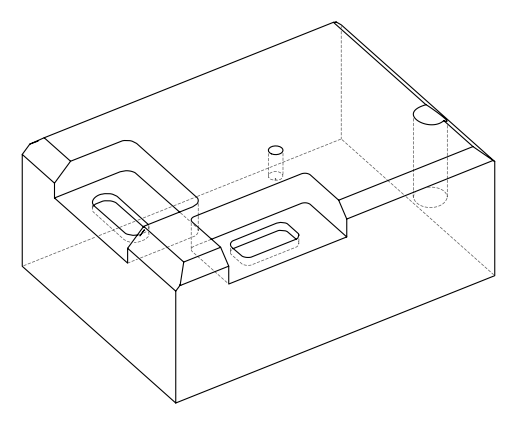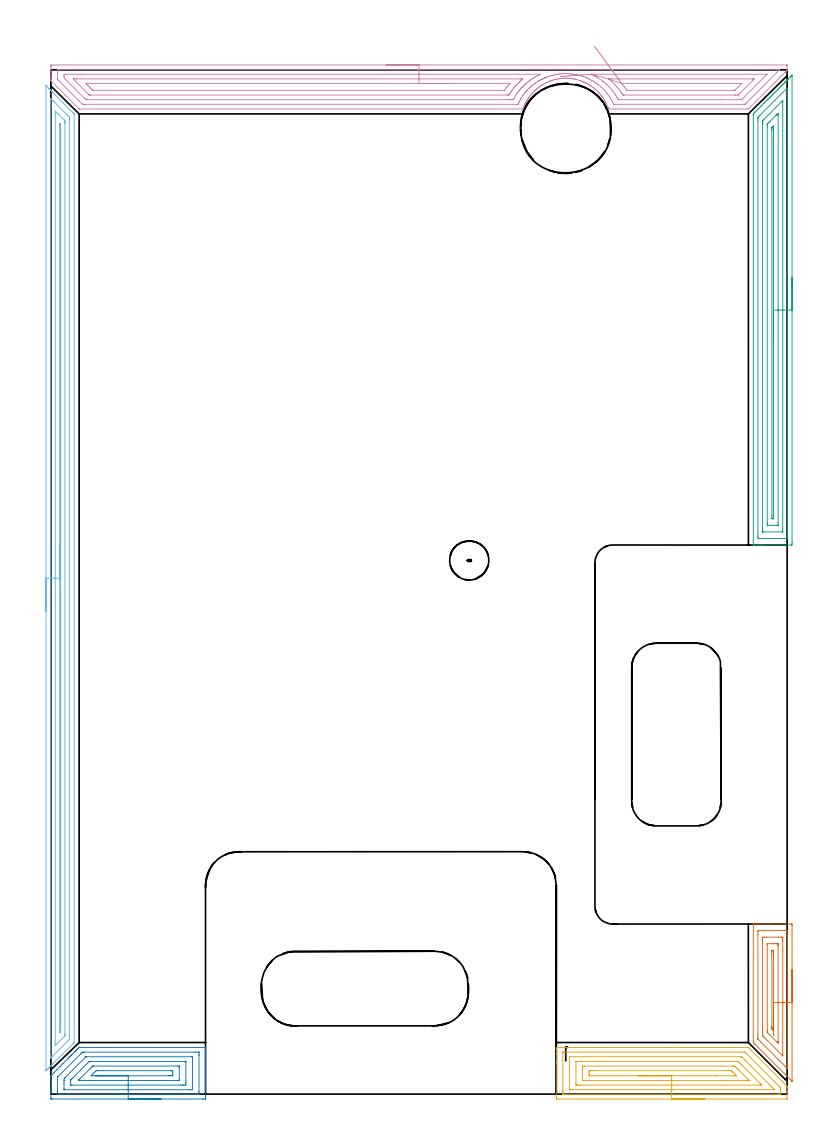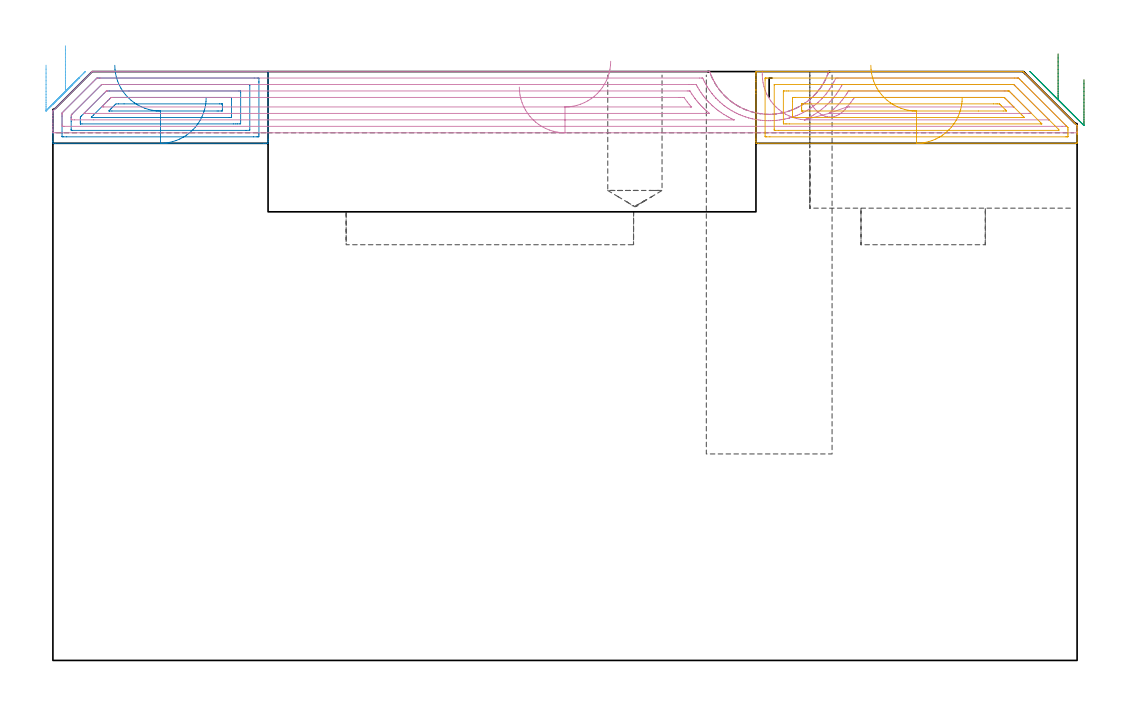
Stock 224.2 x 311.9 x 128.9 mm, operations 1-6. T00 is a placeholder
(PLAN: 13 operations, 6 tool changes, 103 min)
(1 AREA_MILL | FG_CHAMFER_SURFACE | UGT0205_001 | 1.87 min | 4033 mm3)
(2 AREA_MILL_1 | FG_CHAMFER_SURFACE_1 | UGT0205_001 | 2.42 min | 6709 mm3)
(3 AREA_MILL_2 | FG_CHAMFER_SURFACE_2 | UGT0205_001 | 5.68 min | 10524 mm3)
(4 AREA_MILL_3 | FG_CHAMFER_SURFACE_3 | UGT0205_001 | 8.7 min | 19474 mm3)
(5 AREA_MILL_4 | FG_CHAMFER_SURFACE_4 | UGT0205_001 | 3.44 min | 8775 mm3)
(6 AREA_MILL_5 | FG_CHAMFER_SURFACE_5 | UGT0205_001 | 9.48 min | 10672 mm3)
(7 MILL_RECTANGULAR_POCKET | POCKET_RECTANGULAR_STRAIGHT | NXT0201_012 | Follow Part, ap 4, ae 75% | 3.17 min | 50742 mm3)
(8 MILL_RECTANGULAR_POCKET_1 | POCKET_RECTANGULAR_STRAIGHT_1 | NXT0201_011 | Follow Part, ap 3, ae 75% | 6.2 min | 55540 mm3)
(9 MILL_SLOT | SLOT_PARTIAL_RECTANGULAR | NXT0201_013 | Follow Part, ap 2.5, ae 75% | 40.79 min | 156759 mm3)
(10 MILL_SLOT_1 | SLOT_PARTIAL_RECTANGULAR_1 | NXT0201_012 | Follow Part, ap 4, ae 75% | 17.89 min | 197712 mm3)
(11 MILL_BLIND_HOLE_FROM_SOLID_MATERIAL | STEP1POCKET | NXT0201_012 | Spiral | 3.18 min | 49029 mm3)
(12 SPOT_DRILL | STEP1POCKET_1 | NXT0321_9005460120000 | 0.03 min | 4 mm3)
(13 DRILL_BLIND_HOLE_INTO_CENTER | STEP1POCKET_1 | UGT0301_229 | 0.13 min | 3000 mm3)
(TOOL UGT0205_001 | Chamfer Mill 20 x 3 x 45 deg. | D20 FL50 Z2)
(TOOL NXT0201_012 | ENDMILL 16mm [2P460-1600-NA 1630] | D16 FL38 Z6)
(TOOL NXT0201_011 | ENDMILL 12mm [2P460-1200-NA 1630] | D12 FL38 Z6)
(TOOL NXT0201_013 | ENDMILL 10mm | D10 FL30 Z4)
(TOOL NXT0321_9005460120000 | NC Spot Drill, 142deg, 12mm, Carbide, Uncoated | D12 PA142 FL30 Z2)
(TOOL UGT0301_229 | Twist Drill 11.9 mm | D11.9 PA118 FL100 Z2)
(OP 1 AREA_MILL)
G17 G21 G94 G90
T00 M6
G54
G17 G0 G90 X225.7 Y37.85 S1061 M3
G43 Z138.9 H0
Z127.1
G94 G1 Y37.812 Z126.228 F250.
Y37.698 Z125.363
Y37.509 Z124.512
Y37.247 Z123.68
Y36.913 Z122.874
Y36.51 Z122.1
Y36.042 Z121.364
Y35.51 Z120.672
Y34.921 Z120.029
Y34.278 Z119.44
Y33.586 Z118.908
Y32.85 Z118.44
Y32.076 Z118.037
Y31.27 Z117.703
Y30.438 Z117.441
Y29.586 Z117.252
Y28.722 Z117.138
Y27.85 Z117.1
X225.699 Y4.066 Z117.101
X225.696 Y3.953 Z117.103
X225.691 Y3.912 Z117.105
X225.581 Y4.018 Z117.215
X225.494 Y4.105 Z117.304
X214.463 Y15.135 Z128.333
X214.235 Y15.365 Z128.565
X214.14 Y15.459 Z128.659
X213.98 Y15.621 Z128.817
X213.904 Y15.705 Z128.889
X213.9 Y15.903 Z128.9
Y51.743
X213.905 Y51.791 Z128.89
X213.914 Y51.794 Z128.881
X214.046 Y51.8 Z128.753
X218.137 Z124.662
X218.911 Z123.883
X225.137 Z117.659
X225.527 Y51.797 Z117.269
X225.691 Y51.79 Z117.105
X225.699 Y51.626 Z117.099
X225.7 Y51.3 Z117.1
Y27.85
X224.286 Z118.514
X224.285 Y7.863 Z118.515
X224.282 Y7.787 Z118.518
X224.281 Y7.775 Z118.519
X224.28 Y7.774 Z118.52
X224.268 Y7.784 Z118.532
X224.247 Y7.803 Z118.553
X216.146 Y15.904 Z126.654
X215.353 Y16.709 Z127.447
X215.321 Y16.755 Z127.479
X215.318 Y16.789 Z127.482
X215.316 Y16.825 Z127.484
X215.314 Y17.674 Z127.486
Y48.684
X215.318 Y49.53 Z127.482
X215.32 Y49.563 Z127.48
X215.353 Y49.79 Z127.447
X215.973 Y49.798 Z126.827
X219.974 Y49.8 Z122.826
X223.087 Z119.713
X223.358 Y49.799 Z119.442
X223.98 Y49.796 Z118.82
X224.247 Y49.79 Z118.553
X224.28 Y49.53 Z118.52
X224.283 Y49.495 Z118.517
X224.286 Y48.645 Z118.514
Y48.607
Y27.85
X222.872 Z119.928
X222.871 Y11.829 Z119.929
X222.87 Y11.722 Z119.93
X222.867 Y11.653 Z119.933
X222.866 Y11.647 Z119.934
X222.853 Y11.656 Z119.947
X222.807 Y11.698 Z119.993
X222.468 Y12.031 Z120.332
X217.71 Y16.789 Z125.09
X217.132 Y17.369 Z125.668
X216.832 Y17.674 Z125.968
X216.735 Y17.779 Z126.065
X216.733 Y17.874 Z126.067
X216.73 Y18.073 Z126.07
X216.729 Y18.558 Z126.071
X216.728 Y18.96 Z126.072
X216.729 Y46.392 Z126.071
Y46.876
X216.731 Y47.274 Z126.069
X216.735 Y47.76 Z126.065
X217.095 Y47.797 Z125.705
X217.132 Y47.798 Z125.668
X217.981 Y47.8 Z124.819
X221.539 Z121.261
X222.43 Y47.799 Z120.37
X222.468 Y47.796 Z120.332
X222.865 Y47.76 Z119.935
X222.868 Y47.362 Z119.932
X222.871 Y46.876 Z119.929
Y46.474
X222.872 Y27.85 Z119.928
X221.457 Z121.343
Y16.025
X221.456 Y15.904 Z121.344
X221.45 Y15.626 Z121.35
X221.446 Y15.514 Z121.354
X221.375 Y15.582 Z121.425
X221.046 Y15.904 Z121.754
X218.911 Y18.038 Z123.889
X218.392 Y18.558 Z124.408
X218.221 Y18.736 Z124.579
X218.161 Y18.799 Z124.639
X218.15 Y18.847 Z124.65
X218.148 Y18.941 Z124.652
X218.143 Y19.322 Z124.657
Y45.488
X218.145 Y45.679 Z124.655
X218.148 Y45.773 Z124.652
X218.149 Y45.789 Z124.651
X218.167 Y45.792 Z124.633
X218.215 Y45.798 Z124.585
X219.8 Y45.8 Z123.
X220.689 Z122.111
X220.882 Y45.799 Z121.918
X221.415 Y45.792 Z121.385
X221.443 Y45.79 Z121.357
X221.451 Y45.769 Z121.349
X221.453 Y45.693 Z121.347
X221.456 Y45.538 Z121.344
X221.457 Y45.227 Z121.343
Y45.106
Y27.85
X220.043 Z122.757
Y20.087
X220.041 Y19.443 Z122.759
X220.039 Y19.388 Z122.761
X220.038 Y19.38 Z122.762
X219.962 Y19.443 Z122.838
X219.8 Y19.602 Z123.
X219.62 Y19.787 Z123.18
X219.577 Y19.833 Z123.223
X219.564 Y19.869 Z123.236
X219.562 Y19.925 Z123.238
X219.559 Y20.086 Z123.241
X219.557 Y20.328 Z123.243
Y20.57
Y42.693
X219.561 Y43.336 Z123.239
X219.564 Y43.571 Z123.236
X219.573 Y43.79 Z123.227
X219.8 Y43.795 Z123.
X219.955 Z122.845
X220.011 Y43.792 Z122.789
X220.036 Y43.788 Z122.764
X220.038 Y43.739 Z122.762
X220.041 Y43.578 Z122.759
X220.043 Y43.336 Z122.757
Y43.094
Y27.85
Y26.978 Z122.795
Y26.114 Z122.909
Y25.262 Z123.098
Y24.43 Z123.36
Y23.624 Z123.694
Y22.85 Z124.097
Y22.114 Z124.565
Y21.422 Z125.096
Y20.779 Z125.686
Y20.19 Z126.329
Y19.658 Z127.021
Y19.19 Z127.757
Y18.787 Z128.531
Y18.453 Z129.337
Y18.191 Z130.169
Y18.002 Z131.02
Y17.888 Z131.885
Y17.85 Z132.757
G0 Z138.9
M5
M2
(OP 2 AREA_MILL_1)
G17 G21 G94 G90
T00 M6
G54
G17 G0 G90 X33.55 Y-1.5 S1061 M3
G43 Z138.9 H0
Z123.2
G94 G1 X33.512 Z122.328 F250.
X33.398 Z121.464
X33.209 Z120.612
X32.947 Z119.78
X32.613 Z118.974
X32.21 Z118.2
X31.742 Z117.464
X31.21 Z116.772
X30.621 Z116.129
X29.978 Z115.54
X29.286 Z115.009
X28.55 Z114.54
X27.776 Z114.137
X26.97 Z113.803
X26.138 Z113.541
X25.286 Z113.352
X24.422 Z113.238
X23.55 Z113.2
X0.515
X0.124 Y-1.494 Z113.202
X0.009 Y-1.491 Z113.205
X0. Y-1.107 Z113.588
Y0.648 Z115.341
Y1.383 Z116.081
Y1.525 Z116.223
Y5.331 Z120.029
X0.002 Y5.473 Z120.171
X0.004 Y5.593 Z120.291
X0.072 Y5.668 Z120.368
X0.275 Y5.875 Z120.575
X0.311 Y5.911 Z120.611
X0.958 Y6.558 Z121.257
X1.844 Y7.444 Z122.143
X2.73 Y8.33 Z123.029
X3.616 Y9.216 Z123.915
X5.282 Y10.883 Z125.581
X5.388 Y10.989 Z125.686
X5.716 Y11.316 Z126.016
X5.939 Y11.539 Z126.238
X6.159 Y11.76 Z126.458
X6.274 Y11.875 Z126.572
X6.451 Y12.052 Z126.75
X7.16 Y12.76 Z127.458
X7.327 Y12.93 Z127.624
X7.494 Y13.095 Z127.793
X7.603 Y13.203 Z127.901
X7.766 Y13.368 Z128.063
X7.929 Y13.53 Z128.227
X8.046 Y13.646 Z128.344
X8.205 Y13.807 Z128.502
X8.488 Y14.088 Z128.785
X8.598 Y14.195 Z128.891
X9.374 Y14.2 Z128.9
X47.028
X47.09 Y14.194 Z128.892
X47.1 Y14.073 Z128.771
Y10.156 Z124.854
Y9.42 Z124.114
Y-0.598 Z114.098
X47.095 Y-1.107 Z113.589
X47.091 Y-1.491 Z113.205
X46.977 Y-1.494 Z113.203
X46.585 Y-1.499 Z113.201
X46.188 Y-1.5 Z113.2
X23.55
Y-0.086 Z114.614
X3.027
X2.287 Y-0.083 Z114.617
X2.137 Y-0.081 Z114.619
X2.01 Y-0.076 Z114.624
X2.006 Y-0.038 Z114.662
X2.002 Y0.052 Z114.752
X2. Y0.648 Z115.348
Y0.931 Z115.631
X2.002 Y4.439 Z119.139
X2.01 Y5.034 Z119.734
X2.027 Y5.165 Z119.865
X2.088 Y5.231 Z119.931
X2.287 Y5.436 Z120.136
X9.137 Y12.287 Z126.987
X9.374 Y12.523 Z127.223
X9.582 Y12.724 Z127.424
X9.629 Y12.767 Z127.467
X9.706 Y12.779 Z127.479
X9.89 Y12.781 Z127.481
X10.26 Y12.785 Z127.485
X44.073 Y12.786 Z127.486
X44.813 Y12.783 Z127.483
X44.963 Y12.781 Z127.481
X45.09 Y12.775 Z127.475
X45.094 Y12.738 Z127.438
X45.098 Y12.648 Z127.348
X45.1 Y12.052 Z126.752
Y11.768 Z126.468
X45.099 Y0.648 Z115.348
X45.098 Y0.366 Z115.066
X45.09 Y0.08 Z114.78
X45.081 Y-0.079 Z114.621
X44.998 Y-0.081 Z114.619
X44.813 Y-0.084 Z114.616
X44.668 Y-0.085 Z114.615
X43.927 Y-0.086 Z114.614
X23.55
Y1.328 Z116.028
X4.257 Y1.329 Z116.029
X4.059 Y1.33 Z116.03
X4.031 Y1.332 Z116.032
X4.02 Y1.334 Z116.034
X4.01 Y1.352 Z116.052
X4.003 Y1.467 Z116.167
X4.001 Y1.525 Z116.225
X4. Y1.583 Z116.283
Y3.337 Z118.037
X4.002 Y4.157 Z118.857
X4.003 Y4.212 Z118.912
X4.059 Y4.747 Z119.447
X4.199 Y4.895 Z119.595
X4.334 Y5.034 Z119.734
X10.475 Y11.175 Z125.875
X10.612 Y11.306 Z126.006
X10.663 Y11.352 Z126.052
X10.696 Y11.365 Z126.065
X10.75 Y11.367 Z126.067
X10.949 Y11.371 Z126.071
X42.843
X43.041 Y11.37 Z126.07
X43.069 Y11.368 Z126.068
X43.08 Y11.366 Z126.066
X43.09 Y11.348 Z126.048
X43.097 Y11.233 Z125.933
X43.099 Y11.175 Z125.875
Y1.468 Z116.168
X43.093 Y1.409 Z116.109
X43.082 Y1.335 Z116.035
X43.041 Y1.334 Z116.034
X42.353 Y1.329 Z116.029
X42.155
X23.55 Y1.328 Z116.028
Y2.743 Z117.443
X6.372
X6.061 Y2.745 Z117.445
X6.029 Y2.747 Z117.447
X6.013 Y2.749 Z117.449
X6.01 Y2.768 Z117.468
X6.005 Y2.882 Z117.582
X6. Y3.111 Z117.811
Y3.279 Z117.979
X6.003 Y3.986 Z118.686
X6.01 Y4.157 Z118.857
X6.019 Y4.242 Z118.942
X6.075 Y4.314 Z119.014
X6.178 Y4.423 Z119.123
X6.31 Y4.559 Z119.259
X6.717 Y4.968 Z119.668
X11.158 Y9.409 Z124.109
X11.601 Y9.848 Z124.548
X11.665 Y9.909 Z124.609
X11.704 Y9.943 Z124.643
X11.762 Y9.95 Z124.65
X12.032 Y9.954 Z124.654
X12.377 Y9.956 Z124.656
X16.652 Y9.957 Z124.657
X40.728
X41.039 Y9.955 Z124.655
X41.071 Y9.953 Z124.653
X41.087 Y9.951 Z124.651
X41.09 Y9.932 Z124.632
X41.095 Y9.818 Z124.518
X41.1 Y9.589 Z124.289
Y3.447 Z118.147
X41.09 Y2.754 Z117.454
X40.919 Y2.75 Z117.45
X40.383 Y2.745 Z117.445
X40.039 Y2.743 Z117.443
X39.498
X23.55
Y4.157 Z118.857
X8.488
X8.401 Y4.191 Z118.891
X8.424 Y4.22 Z118.92
X8.459 Y4.259 Z118.959
X8.488 Y4.29 Z118.99
X8.862 Y4.664 Z119.364
X12.032 Y7.834 Z122.534
X12.39 Y8.189 Z122.889
X12.569 Y8.364 Z123.064
X12.713 Y8.503 Z123.203
X12.757 Y8.536 Z123.236
X12.808 Y8.539 Z123.239
X12.918 Y8.543 Z123.243
X38.612
X39.053 Y8.536 Z123.236
X39.091 Y8.528 Z123.228
X39.095 Y8.492 Z123.192
X39.098 Y8.442 Z123.142
X39.099 Y8.393 Z123.093
X39.1 Y8.06 Z122.76
Y4.55 Z119.25
X39.099 Y4.389 Z119.089
X39.096 Y4.26 Z118.96
X39.09 Y4.175 Z118.875
X39.087 Y4.163 Z118.863
X39.081 Y4.161 Z118.861
X39.054 Y4.159 Z118.859
X38.612 Y4.157 Z118.857
X23.55
Y5.571 Z120.271
X12.918
X12.374 Y5.573 Z120.273
X12.316 Y5.574 Z120.274
X12.264 Y5.577 Z120.277
X12.303 Y5.643 Z120.343
X12.563 Y5.911 Z120.611
X12.738 Y6.09 Z120.79
X12.918 Y6.271 Z120.971
X13.179 Y6.53 Z121.23
X13.441 Y6.789 Z121.489
X13.625 Y6.966 Z121.666
X13.804 Y7.122 Z121.822
X14.349 Y7.127 Z121.827
X15.576 Y7.129 Z121.829
X36.496
X36.84 Y7.127 Z121.827
X36.954 Y7.125 Z121.825
X37.044 Y7.122 Z121.822
X37.09 Y7.114 Z121.814
X37.093 Y7.046 Z121.746
X37.097 Y6.789 Z121.489
X37.1 Y6.531 Z121.231
X37.098 Y5.911 Z120.611
X37.095 Y5.659 Z120.359
X37.088 Y5.578 Z120.278
X37.011 Y5.576 Z120.276
X36.84 Y5.574 Z120.274
X36.297 Y5.571 Z120.271
X35.954
X23.55
X22.678 Z120.309
X21.814 Z120.423
X20.962 Z120.612
X20.13 Z120.874
X19.324 Z121.208
X18.55 Z121.611
X17.814 Z122.08
X17.122 Z122.611
X16.479 Z123.2
X15.89 Z123.843
X15.358 Z124.535
X14.89 Z125.271
X14.487 Z126.045
X14.153 Z126.851
X13.891 Z127.683
X13.702 Z128.535
X13.588 Z129.4
X13.55 Z130.271
G0 Z138.9
M5
M2
(OP 3 AREA_MILL_2)
G17 G21 G94 G90
T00 M6
G54
G17 G0 G90 X225.7 Y248.75 S1061 M3
G43 Z138.9 H0
Z127.1
G94 G1 Y248.712 Z126.228 F250.
Y248.598 Z125.363
Y248.409 Z124.512
Y248.147 Z123.68
Y247.813 Z122.874
Y247.41 Z122.1
Y246.942 Z121.364
Y246.41 Z120.672
Y245.821 Z120.029
Y245.178 Z119.44
Y244.486 Z118.908
Y243.75 Z118.44
Y242.976 Z118.037
Y242.17 Z117.703
Y241.338 Z117.441
Y240.486 Z117.252
Y239.622 Z117.138
Y238.75 Z117.1
Y167.805
X225.697 Y167.475 Z117.101
X225.692 Y167.21 Z117.106
X225.424 Y167.2 Z117.374
X217.132 Z125.662
X216.558 Z126.239
X216.242 Z126.554
X215.669 Z127.128
X215.353 Z127.442
X214.721 Z128.078
X214.3 Z128.499
X213.942 Z128.849
X213.902 Y167.209 Z128.888
X213.9 Y167.358 Z128.9
Y298.094
X213.906 Y298.502 Z128.892
X213.995 Y298.596 Z128.803
X214.463 Y299.065 Z128.333
X214.684 Y299.284 Z128.116
X215.353 Y299.954 Z127.444
X215.571 Y300.171 Z127.229
X216.242 Y300.844 Z126.554
X216.452 Y301.051 Z126.348
X217.132 Y301.733 Z125.665
X217.332 Y301.932 Z125.468
X217.361 Y301.961 Z125.439
X218.021 Y302.623 Z124.775
X218.086 Y302.686 Z124.713
X218.253 Y302.854 Z124.546
X218.318 Y302.919 Z124.479
X218.381 Y302.982 Z124.418
X218.551 Y303.151 Z124.248
X218.614 Y303.216 Z124.182
X218.677 Y303.277 Z124.122
X218.848 Y303.449 Z123.951
X218.911 Y303.512 Z123.886
X218.972 Y303.573 Z123.827
X219.146 Y303.746 Z123.653
X219.207 Y303.809 Z123.59
X219.268 Y303.868 Z123.531
X219.443 Y304.044 Z123.356
X219.504 Y304.105 Z123.293
X219.564 Y304.164 Z123.235
X219.741 Y304.341 Z123.058
X219.8 Y304.401 Z122.997
X219.859 Y304.459 Z122.94
X220.038 Y304.638 Z122.761
X220.096 Y304.698 Z122.7
X220.155 Y304.755 Z122.644
X220.336 Y304.936 Z122.463
X220.393 Y304.994 Z122.404
X220.45 Y305.05 Z122.349
X220.633 Y305.233 Z122.166
X220.689 Y305.291 Z122.107
X220.746 Y305.346 Z122.053
X220.93 Y305.531 Z121.869
X220.986 Y305.587 Z121.811
X221.041 Y305.641 Z121.758
X221.228 Y305.828 Z121.571
X221.282 Y305.884 Z121.514
X221.337 Y305.937 Z121.462
X221.525 Y306.126 Z121.274
X221.579 Y306.18 Z121.218
X221.632 Y306.232 Z121.167
X221.823 Y306.423 Z120.976
X221.875 Y306.477 Z120.922
X221.928 Y306.528 Z120.871
X222.12 Y306.721 Z120.679
X222.172 Y306.773 Z120.625
X222.223 Y306.823 Z120.576
X222.418 Y307.018 Z120.381
X222.468 Y307.07 Z120.329
X222.519 Y307.119 Z120.28
X222.715 Y307.316 Z120.084
X222.765 Y307.366 Z120.032
X222.814 Y307.415 Z119.985
X223.013 Y307.613 Z119.786
X223.061 Y307.663 Z119.736
X223.11 Y307.71 Z119.689
X223.31 Y307.911 Z119.489
X223.358 Y307.959 Z119.439
X223.405 Y308.006 Z119.394
X223.608 Y308.208 Z119.191
X223.654 Y308.256 Z119.143
X223.701 Y308.301 Z119.098
X223.905 Y308.505 Z118.894
X223.951 Y308.552 Z118.846
X223.996 Y308.597 Z118.803
X224.203 Y308.803 Z118.596
X224.247 Y308.848 Z118.55
X224.292 Y308.892 Z118.507
X224.5 Y309.1 Z118.299
X224.544 Y309.145 Z118.254
X224.587 Y309.188 Z118.212
X225.137 Y309.738 Z117.661
X225.259 Y309.859 Z117.541
X225.393 Y309.993 Z117.407
X225.581 Y310.183 Z117.216
X225.69 Y310.29 Z117.108
X225.696 Y310.292 Z117.101
X225.699 Y310.29 Z117.099
X225.7 Y310.072 Z117.1
Y238.75
X224.286 Z118.514
Y170.443
X224.283 Y169.589 Z118.517
X224.282 Y169.555 Z118.518
X224.247 Y169.21 Z118.553
X223.744 Y169.202 Z119.056
X223.358 Y169.201 Z119.442
X222.856 Y169.2 Z119.944
X216.242 Y169.201 Z126.558
X215.738 Y169.203 Z127.062
X215.353 Y169.21 Z127.447
X215.319 Y169.589 Z127.481
X215.317 Y169.626 Z127.483
X215.314 Y170.482 Z127.486
Y296.348
X215.318 Y297.202 Z127.482
X215.319 Y297.235 Z127.481
X215.353 Y297.491 Z127.447
X215.651 Y297.795 Z127.149
X215.944 Y298.094 Z126.856
X223.977 Y306.126 Z118.823
X224.114 Y306.259 Z118.686
X224.247 Y306.385 Z118.553
X224.28 Y306.126 Z118.52
X224.283 Y306.09 Z118.517
X224.286 Y305.233 Z118.514
Y305.195
Y238.75
X222.872 Z119.928
X222.871 Y171.862 Z119.929
X222.87 Y171.374 Z119.93
X222.868 Y171.273 Z119.932
X222.865 Y171.225 Z119.935
X222.86 Y171.21 Z119.94
X222.815 Y171.207 Z119.985
X222.641 Y171.201 Z120.159
X216.958 Z125.842
X216.842 Y171.203 Z125.958
X216.75 Y171.209 Z126.05
X216.734 Y171.213 Z126.066
X216.732 Y171.218 Z126.068
X216.73 Y171.239 Z126.07
X216.729 Y171.374 Z126.071
X216.728 Y171.779 Z126.072
X216.729 Y295.417 Z126.071
X216.73 Y295.82 Z126.07
X216.734 Y296.309 Z126.066
X216.735 Y296.406 Z126.065
X216.788 Y296.477 Z126.012
X216.874 Y296.568 Z125.926
X217.132 Y296.831 Z125.668
X222.662 Y302.362 Z120.138
X222.857 Y302.556 Z119.943
X222.861 Z119.939
X222.865 Z119.935
X222.869 Y302.31 Z119.931
X222.871 Y302.153 Z119.929
X222.872 Y293.446 Z119.928
Y238.75
X221.457 Z121.343
Y174.051
X221.455 Y173.283 Z121.345
X221.453 Y173.231 Z121.347
X221.451 Y173.211 Z121.349
X221.431 Y173.209 Z121.369
X221.326 Y173.204 Z121.474
X221.114 Y173.201 Z121.686
X218.47 Z124.33
X218.27 Y173.203 Z124.53
X218.171 Y173.208 Z124.629
X218.151 Y173.21 Z124.649
X218.148 Y173.223 Z124.652
X218.146 Y173.261 Z124.654
X218.143 Y173.929 Z124.657
Y174.051
Y294.525
X218.145 Y295.293 Z124.655
X218.147 Y295.355 Z124.653
X218.149 Y295.382 Z124.651
X218.176 Y295.417 Z124.624
X218.54 Y295.789 Z124.26
X218.911 Y296.162 Z123.889
X218.984 Y296.236 Z123.816
X220.766 Y298.017 Z122.034
X220.843 Y298.094 Z121.957
X220.938 Y298.186 Z121.862
X221.218 Y298.457 Z121.582
X221.451 Y298.648 Z121.349
X221.456 Y298.217 Z121.344
X221.457 Y298.094 Z121.343
Y238.75
X220.043 Z122.757
Y175.836
X220.041 Y175.594 Z122.759
X220.036 Y175.349 Z122.764
X220.031 Y175.21 Z122.769
X219.958 Y175.207 Z122.842
X219.8 Y175.206 Z123.
X219.59 Y175.21 Z123.21
X219.564 Y175.22 Z123.236
X219.561 Y175.3 Z123.239
X219.558 Y175.43 Z123.242
X219.557 Y176.08 Z123.243
Y293.632
X219.558 Y293.875 Z123.242
X219.563 Y294.2 Z123.237
X219.567 Y294.357 Z123.233
X219.724 Y294.525 Z123.076
X219.762 Y294.563 Z123.038
X219.8 Y294.602 Z123.
X219.839 Y294.639 Z122.961
X219.917 Y294.712 Z122.883
X220.037 Y294.82 Z122.763
X220.039 Y294.768 Z122.761
X220.042 Y294.525 Z122.758
X220.043 Y294.281 Z122.757
Y293.632
Y238.75
Y237.878 Z122.795
Y237.014 Z122.909
Y236.162 Z123.098
Y235.33 Z123.36
Y234.524 Z123.694
Y233.75 Z124.097
Y233.014 Z124.565
Y232.322 Z125.096
Y231.679 Z125.686
Y231.09 Z126.329
Y230.559 Z127.021
Y230.09 Z127.757
Y229.687 Z128.531
Y229.353 Z129.337
Y229.091 Z130.169
Y228.902 Z131.02
Y228.788 Z131.885
Y228.75 Z132.757
G0 Z138.9
M5
M2
(OP 4 AREA_MILL_3)
G17 G21 G94 G90
T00 M6
G54
G17 G0 G90 X102.1 Y313.4 S1061 M3
G43 Z138.9 H0
Z125.5
G94 G1 X102.138 Z124.628 F250.
X102.252 Z123.764
X102.441 Z122.912
X102.703 Z122.08
X103.037 Z121.274
X103.44 Z120.5
X103.908 Z119.764
X104.44 Z119.072
X105.029 Z118.429
X105.672 Z117.84
X106.364 Z117.309
X107.1 Z116.84
X107.874 Z116.437
X108.68 Z116.103
X109.512 Z115.841
X110.364 Z115.652
X111.228 Z115.538
X112.1 Z115.5
X224.047
X224.144 Y313.396 Z115.504
X224.19 Y313.393 Z115.506
X224.2 Y313.173 Z115.726
Y311.801 Z117.098
X224.195 Y311.795 Z117.105
X224.173 Y311.773 Z117.127
X223.97 Y311.568 Z117.328
X223.601 Y311.2 Z117.699
X212.87 Y300.47 Z128.43
X212.497 Y300.098 Z128.799
X212.401 Y300.006 Z128.892
X212.005 Y300. Z128.9
X170.08
X169.835 Y300.004 Z128.89
X169.766 Y300.173 Z128.725
X169.701 Y300.348 Z128.551
X169.642 Y300.495 Z128.405
X169.52 Y300.798 Z128.102
X169.142 Y301.658 Z127.24
X169.047 Y301.831 Z127.065
X168.951 Y302.008 Z126.891
X168.891 Y302.117 Z126.782
X168.742 Y302.388 Z126.511
X168.649 Y302.559 Z126.34
X168.251 Y303.206 Z125.693
X168.093 Y303.439 Z125.46
X167.768 Y303.883 Z125.016
X167.702 Y303.967 Z124.931
X167.641 Y304.044 Z124.852
X167.56 Y304.15 Z124.75
X167.429 Y304.319 Z124.58
X167.404 Y304.348 Z124.551
X167.36 Y304.402 Z124.496
X167.284 Y304.487 Z124.409
X167.004 Y304.805 Z124.094
X166.889 Y304.93 Z123.969
X166.639 Y305.2 Z123.7
X166.469 Y305.372 Z123.526
X166.128 Y305.693 Z123.204
X166.088 Y305.731 Z123.167
X165.698 Y306.08 Z122.819
X165.62 Y306.145 Z122.755
X165.577 Y306.181 Z122.718
X165.135 Y306.525 Z122.372
X164.686 Y306.86 Z122.039
X164.541 Y306.961 Z121.939
X164.487 Y306.995 Z121.904
X164.17 Y307.201 Z121.698
X163.836 Y307.406 Z121.491
X163.795 Y307.432 Z121.466
X163.39 Y307.66 Z121.235
X163.06 Y307.841 Z121.058
X162.849 Y307.943 Z120.956
X162.498 Y308.104 Z120.791
X162.459 Y308.123 Z120.774
X162.341 Y308.175 Z120.723
X162.149 Y308.259 Z120.64
X162.052 Y308.3 Z120.597
X162.012 Y308.317 Z120.58
X161.711 Y308.436 Z120.464
X161.568 Y308.491 Z120.408
X161.121 Y308.65 Z120.249
X160.9 Y308.721 Z120.178
X160.229 Y308.907 Z119.99
X160.001 Y308.964 Z119.935
X159.785 Y309.016 Z119.883
X159.568 Y309.06 Z119.839
X159.453 Y309.083 Z119.815
X159.376 Y309.098 Z119.797
X159.338 Y309.106 Z119.79
X158.893 Y309.183 Z119.715
X158.447 Y309.245 Z119.654
X158.239 Y309.267 Z119.632
X158.002 Y309.292 Z119.607
X157.874 Y309.302 Z119.597
X157.592 Y309.319 Z119.573
X157.556 Y309.322 Z119.571
X157.11 Y309.341 Z119.555
X157.068 Y309.342
X156.9 Y309.341 Z119.55
X156.8 Y309.343 Z119.549
X156.7 Z119.548
X156.553 Y309.345 Z119.552
X156.379 Y309.338 Z119.557
X156.275 Y309.333 Z119.559
X156.218 Y309.331 Z119.562
X155.773 Y309.305 Z119.592
X155.327 Y309.265 Z119.634
X155.069 Y309.233 Z119.666
X154.882 Y309.21 Z119.689
X154.436 Y309.14 Z119.759
X153.99 Y309.055 Z119.844
X153.544 Y308.954 Z119.946
X153.099 Y308.837 Z120.062
X152.853 Y308.765 Z120.134
X152.701 Y308.721 Z120.178
X152.208 Y308.552 Z120.343
X152.059 Y308.498 Z120.401
X151.985 Y308.47 Z120.429
X151.794 Y308.397 Z120.498
X151.761 Y308.384 Z120.511
X151.317 Y308.203 Z120.695
X150.902 Y308.015 Z120.883
X150.539 Y307.841 Z121.058
X150.456 Y307.796 Z121.102
X150.425 Y307.779 Z121.118
X149.977 Y307.53 Z121.368
X149.581 Y307.296 Z121.604
X149.534 Y307.268 Z121.632
X149.344 Y307.143 Z121.754
X149.267 Y307.093 Z121.805
X149.062 Y306.961 Z121.939
X148.643 Y306.664 Z122.236
X148.307 Y306.405 Z122.493
X148.269 Y306.376 Z122.522
X147.903 Y306.08 Z122.819
X147.78 Y305.974 Z122.926
X147.751 Y305.949 Z122.951
X147.608 Y305.815 Z123.081
X147.483 Y305.7 Z123.199
X147.405 Y305.629 Z123.271
X147.352 Y305.578 Z123.32
X147.292 Y305.52 Z123.376
X147.186 Y305.418 Z123.481
X147.089 Y305.324 Z123.575
X146.988 Y305.225 Z123.671
X146.96 Y305.198 Z123.698
X146.86 Y305.096 Z123.8
X146.511 Y304.712 Z124.187
X146.173 Y304.32 Z124.58
X145.969 Y304.065 Z124.835
X145.699 Y303.693 Z125.205
X145.514 Y303.439 Z125.46
X145.329 Y303.159 Z125.739
X145.078 Y302.781 Z126.118
X144.947 Y302.559 Z126.341
X144.749 Y302.187 Z126.712
X144.592 Y301.893 Z127.005
X144.56 Y301.831 Z127.065
X144.51 Y301.739 Z127.161
X144.477 Y301.678 Z127.221
X144.409 Y301.536 Z127.363
X144.34 Y301.389 Z127.507
X144.212 Y301.122 Z127.776
X144.186 Y301.068 Z127.831
X144.075 Y300.798 Z128.102
X144.005 Y300.616 Z128.284
X143.856 Y300.231 Z128.669
X143.816 Y300.12 Z128.78
X143.777 Y300.013 Z128.887
X143.769 Y300.003 Z128.897
X143.766 Y300. Z128.9
X8.627
X8.605 Y300.006 Z128.893
X8.59 Y300.011 Z128.888
X8.539 Y300.061 Z128.839
X0.065 Y308.534 Z120.363
X0.01 Y308.59 Z120.307
X0.001 Y308.815 Z120.08
X0. Y309.078 Z119.821
Y309.633 Z119.267
Y310.241 Z118.655
Y311.43 Z117.467
Y312.011 Z116.883
Y312.606 Z116.289
X0.003 Y312.896 Z115.999
X0.008 Y313.391 Z115.505
X0.098 Y313.394 Z115.503
X0.599 Y313.4 Z115.5
X112.1
Y311.986 Z116.914
X220.925
X221.759 Y311.985 Z116.915
X221.817 Y311.983 Z116.917
X221.848 Y311.98 Z116.92
X221.901 Y311.962 Z116.938
X221.886 Y311.942 Z116.958
X221.847 Y311.898 Z117.002
X221.817 Y311.867 Z117.033
X211.671 Y301.72 Z127.18
X211.484 Y301.535 Z127.365
X211.414 Y301.469 Z127.431
X211.372 Y301.433 Z127.467
X211.352 Y301.421 Z127.479
X211.329 Y301.419 Z127.481
X211.113 Y301.415 Z127.485
X211.087 Y301.414 Z127.486
X171.838 Y301.415 Z127.485
X171.413 Y301.421 Z127.479
X170.972 Y302.234 Z126.666
X170.924 Y302.322 Z126.578
X170.45 Y303.159 Z125.741
X170.08 Y303.767 Z125.133
X169.889 Y304.044 Z124.856
X169.398 Y304.721 Z124.179
X169.235 Y304.93 Z123.97
X169.188 Y304.988 Z123.912
X168.45 Y305.815 Z123.085
X168.296 Y305.98 Z122.92
X167.543 Y306.7 Z122.2
X167.404 Y306.825 Z122.075
X166.641 Y307.457 Z121.443
X166.512 Y307.554 Z121.346
X166.47 Y307.585 Z121.315
X165.974 Y307.938 Z120.962
X165.62 Y308.17 Z120.73
X165.141 Y308.47 Z120.43
X164.728 Y308.709 Z120.191
X164.19 Y309.004 Z119.896
X163.836 Y309.172 Z119.728
X163.435 Y309.356 Z119.544
X162.944 Y309.562 Z119.338
X162.596 Y309.702 Z119.198
X162.052 Y309.895 Z119.005
X161.718 Y310.004 Z118.896
X161.261 Y310.141 Z118.759
X161.202 Y310.157 Z118.743
X161.16 Y310.169 Z118.731
X160.893 Y310.241 Z118.659
X160.268 Y310.383 Z118.517
X160.085 Y310.422 Z118.478
X159.376 Y310.549 Z118.351
X159.013 Y310.601 Z118.299
X158.484 Y310.664 Z118.236
X158.015 Y310.707 Z118.193
X157.592 Y310.734 Z118.166
X157.078 Y310.751 Z118.149
X156.7 Y310.755 Z118.145
X156.194 Y310.743 Z118.157
X155.808 Y310.721 Z118.179
X155.358 Y310.687 Z118.213
X154.916 Y310.643 Z118.257
X154.555 Y310.599 Z118.301
X154.024 Y310.518 Z118.382
X153.788 Y310.475 Z118.425
X153.132 Y310.342 Z118.558
X153.048 Y310.324 Z118.576
X152.704 Y310.241 Z118.659
X152.338 Y310.144 Z118.756
X152.295 Y310.132 Z118.768
X152.24 Y310.115 Z118.785
X151.659 Y309.932 Z118.968
X151.526 Y309.888 Z119.012
X151.348 Y309.825 Z119.075
X151.005 Y309.696 Z119.204
X150.456 Y309.483 Z119.417
X150.365 Y309.446 Z119.454
X150.156 Y309.356 Z119.544
X149.751 Y309.17 Z119.73
X149.676 Y309.134 Z119.766
X149.564 Y309.079 Z119.821
X149.163 Y308.869 Z120.031
X148.672 Y308.599 Z120.301
X148.59 Y308.552 Z120.348
X148.454 Y308.47 Z120.43
X148.042 Y308.211 Z120.689
X147.78 Y308.041 Z120.859
X147.509 Y307.854 Z121.046
X147.13 Y307.585 Z121.315
X146.991 Y307.483 Z121.417
X146.954 Y307.454 Z121.446
X146.888 Y307.402 Z121.498
X146.501 Y307.084 Z121.816
X146.012 Y306.669 Z122.231
X145.996 Y306.654 Z122.246
X145.569 Y306.239 Z122.661
X145.136 Y305.815 Z123.085
X145.12 Y305.799 Z123.101
X145.104 Y305.781 Z123.119
X144.707 Y305.324 Z123.576
X144.368 Y304.93 Z123.97
X144.297 Y304.845 Z124.055
X144.212 Y304.737 Z124.163
X143.92 Y304.334 Z124.566
X143.715 Y304.044 Z124.856
X143.555 Y303.811 Z125.089
X143.32 Y303.459 Z125.441
X143.206 Y303.273 Z125.627
X143.141 Y303.159 Z125.741
X142.89 Y302.701 Z126.199
X142.662 Y302.274 Z126.626
X142.583 Y302.121 Z126.779
X142.428 Y301.807 Z127.093
X142.291 Y301.525 Z127.375
X142.253 Y301.454 Z127.446
X142.233 Y301.421 Z127.479
X142.185 Y301.42 Z127.48
X141.969 Y301.417 Z127.483
X141.536 Y301.414 Z127.486
X10.386
X9.953 Y301.418 Z127.482
X9.737 Y301.421 Z127.479
X9.632 Y301.43 Z127.47
X9.519 Y301.536 Z127.364
X8.776 Y302.274 Z126.626
X8.627 Y302.422 Z126.478
X2.58 Y308.47 Z120.43
X2.383 Y308.668 Z120.232
X2.046 Y309.016 Z119.884
X2.01 Y309.062 Z119.838
X2.006 Y309.128 Z119.772
X2.002 Y309.229 Z119.671
X2.001 Y309.356 Z119.544
X2. Y309.736 Z119.164
X2.002 Y311.504 Z117.396
X2.01 Y311.886 Z117.014
X2.014 Y311.979 Z116.921
X2.059 Y311.981 Z116.919
X2.167 Y311.984 Z116.916
X2.383 Y311.986 Z116.914
X2.409
X112.1
Y310.571 Z118.329
X148.998
X149.087 Y310.57 Z118.33
X149.115
X149.108 Y310.565 Z118.335
X148.59 Y310.323 Z118.577
X148.422 Y310.241 Z118.659
X148.002 Y310.021 Z118.879
X147.78 Y309.901 Z118.999
X147.431 Y309.702 Z119.198
X146.888 Y309.384 Z119.516
X146.871 Y309.373 Z119.527
X146.843 Y309.356 Z119.544
X146.336 Y309.018 Z119.882
X145.996 Y308.786 Z120.114
X145.812 Y308.653 Z120.247
X145.565 Y308.47 Z120.43
X145.307 Y308.269 Z120.631
X145.104 Y308.108 Z120.792
X144.82 Y307.867 Z121.033
X144.494 Y307.585 Z121.315
X144.346 Y307.452 Z121.448
X144.212 Y307.327 Z121.573
X143.894 Y307.016 Z121.884
X143.576 Y306.7 Z122.2
X143.451 Y306.571 Z122.329
X143.32 Y306.43 Z122.47
X143.032 Y306.101 Z122.799
X142.786 Y305.815 Z123.085
X142.625 Y305.62 Z123.28
X142.428 Y305.375 Z123.525
X142.239 Y305.117 Z123.783
X142.105 Y304.93 Z123.97
X141.873 Y304.596 Z124.304
X141.536 Y304.103 Z124.797
X141.513 Y304.067 Z124.833
X141.499 Y304.044 Z124.856
X141.188 Y303.504 Z125.396
X140.992 Y303.159 Z125.741
X140.866 Y302.939 Z125.961
X140.804 Y302.835 Z126.065
X140.644 Y302.834 Z126.066
X140.084 Y302.829 Z126.071
X139.752
X139.193 Y302.828 Z126.072
X11.303 Y302.829 Z126.071
X10.743 Y302.83 Z126.07
X10.704 Y302.833 Z126.067
X10.687 Y302.835 Z126.065
X10.64 Y302.871 Z126.029
X10.486 Y303.016 Z125.884
X10.411 Y303.088 Z125.812
X4.167 Y309.333 Z119.567
X4.146 Y309.356 Z119.544
X4.01 Y309.512 Z119.388
X4.003 Y310.241 Z118.659
Y310.403 Z118.497
X4.01 Y310.564 Z118.336
X4.167 Y310.566 Z118.334
X4.727 Y310.57 Z118.33
X8.945 Y310.572 Z118.328
X112.1 Y310.571 Z118.329
Y309.157 Z119.743
X142.905
X143.32 Y309.156 Z119.744
X143.523 Y309.154 Z119.746
X143.679 Y309.151 Z119.749
X143.612 Y309.066 Z119.834
X143.138 Y308.651 Z120.249
X142.935 Y308.47 Z120.43
X142.672 Y308.228 Z120.672
X142.428 Y307.999 Z120.901
X142.218 Y307.793 Z121.107
X142.012 Y307.585 Z121.315
X141.78 Y307.343 Z121.557
X141.536 Y307.081 Z121.819
X141.357 Y306.877 Z122.023
X141.205 Y306.7 Z122.2
X140.952 Y306.395 Z122.505
X140.644 Y306.016 Z122.884
X140.558 Y305.9 Z123.
X140.497 Y305.815 Z123.085
X140.19 Y305.38 Z123.52
X139.877 Y304.93 Z123.97
X139.827 Y304.855 Z124.045
X139.752 Y304.741 Z124.159
X139.484 Y304.31 Z124.59
X139.447 Y304.259 Z124.641
X139.438 Y304.249 Z124.651
X139.422 Y304.247 Z124.653
X139.379 Y304.244 Z124.656
X139.206 Y304.243 Z124.657
X138.86
X11.995
X11.823 Y304.245 Z124.655
X11.737 Y304.248 Z124.652
X11.719 Y304.249 Z124.651
X11.683 Y304.278 Z124.622
X11.597 Y304.359 Z124.541
X11.303 Y304.646 Z124.254
X7.478 Y308.47 Z120.43
X6.843 Y309.107 Z119.793
X6.814 Y309.142 Z119.758
X6.808 Y309.15 Z119.75
X6.843 Y309.152 Z119.748
X7.045 Y309.155 Z119.745
X7.735 Y309.157 Z119.743
X7.935
X112.1
Y307.743 Z121.157
X139.593
X139.644 Y307.742 Z121.158
X139.752 Y307.738 Z121.162
Y307.735 Z121.165
X139.682 Y307.655 Z121.245
X139.623 Y307.585 Z121.315
X139.278 Y307.17 Z121.73
X138.892 Y306.7 Z122.2
X138.878 Y306.682 Z122.218
X138.183 Y305.708 Z123.192
X138.155 Y305.674 Z123.226
X138.144 Y305.664 Z123.236
X138.123 Y305.661 Z123.239
X137.968 Y305.659 Z123.241
X137.235 Y305.657 Z123.243
X137.076
X13.087
X12.928 Y305.659 Z123.241
X12.822 Y305.662 Z123.238
X12.745 Y305.665 Z123.235
X12.714 Y305.693 Z123.207
X12.587 Y305.815 Z123.085
X12.195 Y306.203 Z122.697
X11.698 Y306.7 Z122.2
X11.303 Y307.097 Z121.803
X10.825 Y307.585 Z121.315
X10.685 Y307.736 Z121.164
X10.985 Y307.741 Z121.159
X11.145 Y307.742 Z121.158
X112.1 Y307.743 Z121.157
X112.972 Z121.195
X113.836 Z121.309
X114.688 Z121.498
X115.52 Z121.76
X116.326 Z122.094
X117.1 Z122.497
X117.836 Z122.965
X118.528 Z123.496
X119.171 Z124.086
X119.76 Z124.729
X120.292 Z125.421
X120.76 Z126.157
X121.163 Z126.931
X121.497 Z127.737
X121.759 Z128.569
X121.948 Z129.42
X122.062 Z130.285
X122.1 Z131.157
G0 X155.31 Y309.874 Z129.054
G1 X155.283 Y309.872 Z128.182
X155.331 Y309.875 Z127.311
X155.456 Y309.885 Z126.448
X155.654 Y309.9 Z125.599
X155.926 Y309.92 Z124.77
X156.269 Y309.946 Z123.968
X156.68 Y309.977 Z123.199
X157.157 Y310.013 Z122.469
X157.695 Y310.053 Z121.784
X158.29 Y310.098 Z121.148
X158.939 Y310.147 Z120.567
X159.636 Y310.199 Z120.044
X160.375 Y310.255 Z119.585
X161.151 Y310.313 Z119.191
X161.959 Y310.374 Z118.867
X162.792 Y310.437 Z118.615
X163.644 Y310.501 Z118.437
X164.507 Y310.566 Z118.334
X164.53 Y310.568 Z118.332
X164.574 Y310.57 Z118.33
X164.642 Y310.571 Z118.329
X164.728
X217.916
X217.974 Y310.57 Z118.33
X218.03 Y310.566 Z118.334
X218.053 Y310.564 Z118.336
X218.04 Y310.547 Z118.353
X218.017 Y310.518 Z118.382
X217.994 Y310.494 Z118.406
X217.742 Y310.241 Z118.659
X210.66 Y303.159 Z125.741
X210.44 Y302.942 Z125.958
X210.363 Y302.87 Z126.03
X210.335 Y302.846 Z126.054
X210.302 Y302.835 Z126.065
X210.221 Y302.834 Z126.066
X209.661 Y302.829 Z126.071
X204.38 Y302.828 Z126.072
X173.089 Y302.829 Z126.071
X172.923 Y302.831 Z126.069
X172.84 Y302.833 Z126.067
X172.805 Y302.835 Z126.065
X172.756 Y302.899 Z126.001
X172.609 Y303.159 Z125.741
X172.426 Y303.488 Z125.412
X172.088 Y304.044 Z124.856
X171.864 Y304.405 Z124.495
X171.491 Y304.93 Z123.97
X170.972 Y305.622 Z123.278
X170.809 Y305.815 Z123.085
X170.08 Y306.644 Z122.256
X170.025 Y306.7 Z122.2
X169.188 Y307.512 Z121.388
X169.106 Y307.585 Z121.315
X168.296 Y308.257 Z120.643
X168.026 Y308.47 Z120.43
X167.404 Y308.927 Z119.973
X166.749 Y309.356 Z119.544
X166.512 Y309.503 Z119.397
X166.137 Y309.728 Z119.172
X165.62 Y310.006 Z118.894
X165.167 Y310.241 Z118.659
X164.728 Y310.453 Z118.447
X164.644 Y310.495 Z118.405
X164.523 Y310.556 Z118.344
X164.507 Y310.566 Z118.334
X169.879 Y309.151 Z119.749
X169.935 Y309.153 Z119.747
X170.08 Y309.155 Z119.745
X170.281 Y309.157 Z119.743
X213.616
X213.789 Y309.156 Z119.744
X213.991 Y309.154 Z119.746
X214.166 Y309.151 Z119.749
X214.093 Y309.054 Z119.846
X213.922 Y308.876 Z120.024
X213.789 Y308.738 Z120.162
X209.981 Y304.93 Z123.97
X209.654 Y304.607 Z124.293
X209.329 Y304.287 Z124.613
X209.274 Y304.249 Z124.651
X209.228 Y304.247 Z124.653
X209.127 Y304.245 Z124.655
X208.437 Y304.243 Z124.657
X208.237
X174.54
X174.339 Y304.244 Z124.656
X174.22 Y304.247 Z124.653
X174.165 Y304.249 Z124.651
X174.109 Y304.327 Z124.573
X174.047 Y304.422 Z124.478
X173.865 Y304.715 Z124.185
X173.728 Y304.93 Z123.97
X173.648 Y305.052 Z123.848
X173.09 Y305.815 Z123.085
X172.756 Y306.259 Z122.641
X172.383 Y306.7 Z122.2
X171.864 Y307.286 Z121.614
X171.581 Y307.585 Z121.315
X170.972 Y308.179 Z120.721
X170.662 Y308.47 Z120.43
X170.08 Y308.968 Z119.932
X169.898 Y309.128 Z119.772
X169.879 Y309.151 Z119.749
X173.849 Y307.732 Z121.168
X173.904 Y307.736 Z121.164
X174.222 Y307.741 Z121.159
X174.382 Y307.743 Z121.157
X210.221
X210.301 Y307.741 Z121.159
X210.326 Y307.739 Z121.161
X210.328 Y307.738 Z121.162
X210.323 Y307.729 Z121.171
X210.296 Y307.696 Z121.204
X209.329 Y306.727 Z122.173
X208.417 Y305.815 Z123.085
X208.318 Y305.72 Z123.18
X208.275 Y305.681 Z123.219
X208.257 Y305.666 Z123.234
X208.181 Y305.664 Z123.236
X207.863 Y305.659 Z123.241
X207.703 Y305.657 Z123.243
X207.545
X176.324
X175.589 Y305.659 Z123.241
X175.513 Y305.661 Z123.239
X175.478 Y305.664 Z123.236
X175.432 Y305.706 Z123.194
X175.35 Y305.815 Z123.085
X175.131 Y306.114 Z122.786
X174.695 Y306.7 Z122.2
X174.54 Y306.902 Z121.998
X173.968 Y307.585 Z121.315
X173.901 Y307.665 Z121.235
X173.863 Y307.714 Z121.186
X173.849 Y307.732 Z121.168
X173.436 Y308.299 Z120.649
X172.997 Y308.901 Z120.194
X172.537 Y309.532 Z119.806
X172.058 Y310.188 Z119.487
X171.565 Y310.864 Z119.24
X171.061 Y311.555 Z119.067
X170.551 Y312.255 Z118.97
X170.037 Y312.96 Z118.948
X169.524 Y313.663 Z119.002
X169.015 Y314.36 Z119.132
X168.516 Y315.045 Z119.337
X168.028 Y315.714 Z119.614
X167.557 Y316.36 Z119.963
X167.106 Y316.979 Z120.38
X166.677 Y317.566 Z120.863
X166.275 Y318.117 Z121.406
X165.903 Y318.628 Z122.008
X165.562 Y319.094 Z122.662
G0 Z138.9
M5
M2
(OP 5 AREA_MILL_4)
G17 G21 G94 G90
T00 M6
G54
G17 G0 G90 X199.05 Y-1.5 S1061 M3
G43 Z138.9 H0
Z123.2
G94 G1 X199.012 Z122.328 F250.
X198.898 Z121.464
X198.709 Z120.612
X198.447 Z119.78
X198.113 Z118.974
X197.71 Z118.2
X197.241 Z117.464
X196.71 Z116.772
X196.121 Z116.129
X195.478 Z115.54
X194.786 Z115.008
X194.05 Z114.54
X193.276 Z114.137
X192.47 Z113.803
X191.638 Z113.541
X190.786 Z113.352
X189.922 Z113.238
X189.05 Z113.2
X154.436
X154.043 Y-1.495 Z113.202
X153.91 Y-1.491 Z113.205
X153.904 Y-1.107 Z113.589
X153.9 Y-0.577 Z114.12
Y9.42 Z124.115
Y10.114 Z124.812
Y10.298 Z124.995
Y12.052 Z126.749
Y12.419 Z127.118
Y13.44 Z128.139
Y13.807 Z128.505
Y14.036 Z128.734
X153.902 Y14.12 Z128.813
X153.91 Y14.197 Z128.889
X153.993 Y14.2 Z128.9
X212.126
X212.406 Y14.196 Z128.89
X212.569 Y14.031 Z128.73
X223.663 Y2.937 Z117.636
X224.199 Y2.401 Z117.099
X224.2 Y2.036 Z116.734
Y1.014 Z115.713
Y0.648 Z115.344
Y0.464 Z115.161
Y-1.29 Z113.408
X224.198 Y-1.491 Z113.205
X223.908 Y-1.5 Z113.2
X189.05
Y-0.086 Z114.614
X156.953
X156.212 Y-0.084 Z114.616
X156.063 Y-0.083 Z114.617
X155.914 Y-0.079 Z114.621
X155.91 Y-0.032 Z114.668
X155.903 Y0.076 Z114.776
X155.9 Y0.648 Z115.348
Y0.956 Z115.656
X155.901 Y12.359 Z127.059
X155.907 Y12.668 Z127.368
X155.91 Y12.755 Z127.455
X155.918 Y12.78 Z127.48
X155.934 Y12.781 Z127.481
X156.026 Y12.783 Z127.483
X156.212 Y12.785 Z127.485
X156.357 Y12.786 Z127.486
X210.497 Y12.785 Z127.485
X211.238 Y12.78 Z127.48
X211.339 Y12.779 Z127.479
X211.447 Y12.691 Z127.391
X212.126 Y12.025 Z126.725
X221.888 Y2.262 Z116.962
X222.072 Y2.075 Z116.775
X222.161 Y1.981 Z116.681
X222.18 Y1.958 Z116.658
X222.19 Y1.92 Z116.62
X222.194 Y1.833 Z116.533
X222.198 Y1.525 Z116.225
X222.2 Y1.217 Z115.917
Y0.648 Z115.348
X222.199 Y0.341 Z115.041
X222.193 Y0.032 Z114.732
X222.19 Y-0.055 Z114.645
X222.182 Y-0.08 Z114.62
X222.165 Y-0.081 Z114.619
X222.074 Y-0.084 Z114.616
X221.888 Y-0.085 Z114.615
X221.743 Y-0.086 Z114.614
X189.05
Y1.328 Z116.028
X158.874 Y1.329 Z116.029
X158.184 Y1.33 Z116.03
X157.987 Y1.333 Z116.033
X157.923 Y1.335 Z116.035
X157.91 Y1.341 Z116.041
X157.905 Y1.383 Z116.083
X157.902 Y1.439 Z116.139
X157.9 Y1.525 Z116.225
Y1.61 Z116.31
X157.901 Y11.26 Z125.96
X157.906 Y11.346 Z126.046
X157.91 Y11.366 Z126.066
X157.914 Y11.367 Z126.067
X157.937 Y11.37 Z126.07
X157.987 Y11.371 Z126.071
X210.152
X210.251 Y11.37 Z126.07
X210.3 Y11.367 Z126.067
X210.321 Y11.365 Z126.065
X210.351 Y11.343 Z126.043
X210.523 Y11.175 Z125.875
X211.238 Y10.463 Z125.163
X219.299 Y2.402 Z117.102
X220.113 Y1.584 Z116.284
X220.165 Y1.525 Z116.225
X220.19 Y1.48 Z116.18
X220.197 Y1.443 Z116.143
X220.193 Y1.354 Z116.054
X220.19 Y1.334 Z116.034
X220.186 Y1.333 Z116.033
X220.163 Y1.33 Z116.03
X220.113 Y1.329 Z116.029
X189.05 Y1.328 Z116.028
Y2.743 Z117.443
X161.192
X160.649 Y2.744 Z117.444
X160.302 Y2.745 Z117.445
X159.977 Y2.75 Z117.45
X159.91 Y2.758 Z117.458
X159.906 Y2.882 Z117.582
X159.901 Y3.142 Z117.842
Y9.791 Z124.491
X159.903 Y9.883 Z124.583
X159.906 Y9.929 Z124.629
X159.909 Y9.947 Z124.647
X159.927 Y9.95 Z124.65
X160.11 Y9.954 Z124.654
X160.649 Y9.957 Z124.657
X160.994
X208.92
X209.191 Y9.955 Z124.655
X209.259 Y9.953 Z124.653
X209.288 Y9.951 Z124.651
X209.333 Y9.91 Z124.61
X209.463 Y9.786 Z124.486
X209.831 Y9.42 Z124.12
X210.351 Y8.901 Z123.601
X215.971 Y3.279 Z117.979
X216.258 Y2.988 Z117.688
X216.443 Y2.797 Z117.497
X216.486 Y2.748 Z117.448
X216.465 Y2.747 Z117.447
X216.4 Y2.745 Z117.445
X216.218 Y2.743 Z117.443
X189.05
Y4.157 Z118.857
X162.424
X161.981 Y4.161 Z118.861
X161.927 Y4.163 Z118.863
X161.91 Y4.166 Z118.866
X161.907 Y4.184 Z118.884
X161.902 Y4.248 Z118.948
X161.901 Y4.307 Z119.007
X161.9 Y4.675 Z119.375
Y7.666 Z122.366
Y8.184 Z122.884
X161.903 Y8.357 Z123.057
X161.907 Y8.495 Z123.195
X161.91 Y8.533 Z123.233
X161.927 Y8.536 Z123.236
X161.981 Y8.538 Z123.238
X162.424 Y8.543 Z123.243
X207.688
X208.132 Y8.538 Z123.238
X208.238 Y8.536 Z123.236
X208.378 Y8.412 Z123.112
X208.576 Y8.222 Z122.922
X209.136 Y7.666 Z122.366
X209.463 Y7.339 Z122.039
X212.126 Y4.676 Z119.376
X212.492 Y4.309 Z119.009
X212.55 Y4.249 Z118.949
X212.608 Y4.185 Z118.885
X212.624 Y4.165 Z118.865
X212.621 Y4.163 Z118.863
X212.569 Y4.162 Z118.862
X212.126 Y4.157 Z118.857
X189.05
Y5.571 Z120.271
X164.199
X164.085 Y5.572 Z120.272
X163.993 Y5.574 Z120.274
X163.934 Y5.578 Z120.278
X163.91 Y5.582 Z120.282
X163.908 Y5.616 Z120.316
X163.903 Y5.911 Z120.611
X163.9 Y6.207 Z120.907
X163.902 Y6.789 Z121.489
X163.905 Y7.08 Z121.78
X163.91 Y7.12 Z121.82
X163.942 Y7.123 Z121.823
X164.027 Y7.126 Z121.826
X164.199 Y7.128 Z121.828
X164.743 Y7.129 Z121.829
X165.087
X205.913
X206.457 Y7.128 Z121.828
X206.8 Y7.126 Z121.826
X207.144 Y7.122 Z121.822
X207.227 Y7.114 Z121.814
X207.275 Y7.07 Z121.77
X207.372 Y6.977 Z121.677
X207.563 Y6.789 Z121.489
X207.688 Y6.664 Z121.364
X208.44 Y5.911 Z120.611
X208.576 Y5.774 Z120.474
X208.75 Y5.591 Z120.291
X208.716 Y5.578 Z120.278
X208.576 Y5.576 Z120.276
X208.031 Y5.572 Z120.272
X202.621 Y5.571 Z120.271
X189.05
X188.178 Z120.309
X187.313 Z120.423
X186.462 Z120.612
X185.63 Z120.874
X184.824 Z121.208
X184.05 Z121.611
X183.314 Z122.08
X182.622 Z122.611
X181.979 Z123.2
X181.39 Z123.843
X180.858 Z124.535
X180.39 Z125.271
X179.987 Z126.045
X179.653 Z126.851
X179.391 Z127.683
X179.202 Z128.535
X179.088 Z129.4
X179.05 Z130.271
G0 Z138.9
M5
M2
(OP 6 AREA_MILL_5)
G17 G21 G94 G90
T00 M6
G54
G17 G0 G90 X-1.5 Y147.1 S1061 M3
G43 Z138.9 H0
Z130.3
G94 G1 Y147.138 Z129.428 F250.
Y147.252 Z128.564
Y147.441 Z127.712
Y147.703 Z126.88
Y148.037 Z126.074
Y148.44 Z125.3
Y148.908 Z124.564
Y149.44 Z123.872
Y150.029 Z123.229
Y150.672 Z122.64
Y151.364 Z122.108
Y152.1 Z121.64
Y152.874 Z121.237
Y153.68 Z120.903
Y154.512 Z120.641
Y155.364 Z120.452
Y156.228 Z120.338
Y157.1 Z120.3
X-1.499 Y307.063 Z120.299
X-1.494 Y307.083 Z120.304
X-1.467 Y307.063 Z120.331
X-1.292 Y306.892 Z120.507
X-1.223 Y306.824 Z120.576
X-0.7 Y306.303 Z121.094
X-0.542 Y306.143 Z121.256
X-0.419 Y306.02 Z121.379
X-0.263 Y305.865 Z121.532
X-0.113 Y305.715 Z121.684
X0.028 Y305.573 Z121.826
X0.175 Y305.427 Z121.97
X0.315 Y305.286 Z122.113
X0.476 Y305.125 Z122.273
X0.612 Y304.99 Z122.408
X6.748 Y298.852 Z128.548
X7.056 Y298.542 Z128.852
X7.096 Y298.494 Z128.89
X7.1 Y298.417 Z128.9
Y15.783
X7.096 Y15.706 Z128.89
X7.056 Y15.658 Z128.852
X6.748 Y15.348 Z128.548
X0.612 Y9.21 Z122.408
X0.476 Y9.075 Z122.273
X0.315 Y8.914 Z122.112
X0.175 Y8.773 Z121.97
X0.028 Y8.627 Z121.826
X-0.113 Y8.485 Z121.684
X-0.263 Y8.335 Z121.532
X-0.419 Y8.18 Z121.379
X-0.542 Y8.057 Z121.256
X-0.7 Y7.897 Z121.094
X-0.866 Y7.733 Z120.932
X-0.97 Y7.629 Z120.828
X-1.499 Y7.101 Z120.299
X-1.5 Y7.286 Z120.3
Y157.1
X-0.086 Z121.714
X-0.085 Y302.708 Z121.715
X-0.084 Y302.889 Z121.716
X-0.081 Y303.11 Z121.719
X-0.079 Y303.205 Z121.721
X-0.028 Y303.166 Z121.772
X0.258 Y302.889 Z122.058
X0.612 Y302.537 Z122.412
X1.155 Y301.995 Z122.955
X4.988 Y298.162 Z126.788
X5.622 Y297.523 Z127.422
X5.665 Y297.473 Z127.465
X5.679 Y297.431 Z127.479
X5.681 Y297.344 Z127.481
X5.684 Y297.166 Z127.484
X5.686 Y296.81 Z127.486
Y296.629
X5.685 Y17.572 Z127.485
X5.681 Y16.863 Z127.481
X5.679 Y16.77 Z127.479
X5.669 Y16.731 Z127.469
X5.622 Y16.677 Z127.422
X5.303 Y16.354 Z127.103
X4.988 Y16.037 Z126.788
X0.261 Y11.311 Z122.061
X0.08 Y11.132 Z121.88
X-0.007 Y11.049 Z121.793
X-0.078 Y10.984 Z121.722
X-0.082 Y11.126 Z121.718
X-0.084 Y11.311 Z121.716
X-0.085 Y11.753 Z121.715
X-0.086 Y12.024 Z121.714
Y157.1
X1.328 Z123.128
X1.329 Y298.579 Z123.129
X1.334 Y299.312 Z123.134
X1.335 Y299.333 Z123.135
X1.378 Y299.312 Z123.178
X1.487 Y299.209 Z123.287
X2.284 Y298.417 Z124.084
X2.362 Y298.338 Z124.162
X4.072 Y296.629 Z125.872
X4.113 Y296.587 Z125.913
X4.215 Y296.479 Z126.015
X4.263 Y296.426 Z126.063
X4.266 Y296.221 Z126.066
X4.27 Y295.897 Z126.07
X4.271 Y295.734 Z126.071
X4.272 Y295.572 Z126.072
X4.271 Y18.304 Z126.071
X4.269 Y18.141 Z126.069
X4.265 Y17.817 Z126.065
X4.257 Y17.767 Z126.057
X4.242 Y17.749 Z126.042
X4.205 Y17.707 Z126.005
X4.113 Y17.612 Z125.913
X4.093 Y17.592 Z125.893
X1.487 Y14.987 Z123.287
X1.439 Y14.938 Z123.239
X1.386 Y14.888 Z123.186
X1.36 Y14.871 Z123.16
X1.334 Y14.858 Z123.134
X1.332 Y14.888 Z123.132
X1.33 Y14.925 Z123.13
X1.329 Y15.05 Z123.129
X1.328 Y157.1 Z123.128
X2.743 Z124.543
Y294.957
X2.745 Y295.343 Z124.545
X2.747 Y295.404 Z124.547
X2.753 Y295.486 Z124.553
X2.796 Y295.444 Z124.596
X2.847 Y295.392 Z124.647
X2.85 Y295.344 Z124.65
X2.854 Y295.231 Z124.654
X2.857 Y294.84 Z124.657
Y294.451
Y19.36
X2.856 Y19.243 Z124.656
X2.851 Y18.861 Z124.651
X2.847 Y18.808 Z124.647
X2.796 Y18.756 Z124.596
X2.753 Y18.714 Z124.553
X2.747 Y18.796 Z124.547
X2.745 Y18.855 Z124.545
X2.743 Y18.971 Z124.543
Y157.1
Y157.972 Z124.581
Y158.836 Z124.695
Y159.688 Z124.883
Y160.52 Z125.146
Y161.326 Z125.48
Y162.1 Z125.882
Y162.836 Z126.351
Y163.528 Z126.882
Y164.171 Z127.472
Y164.76 Z128.115
Y165.292 Z128.807
Y165.76 Z129.543
Y166.163 Z130.316
Y166.497 Z131.122
Y166.759 Z131.954
Y166.948 Z132.806
Y167.062 Z133.671
Y167.1 Z134.543
G0 Z138.9
M5
M2
